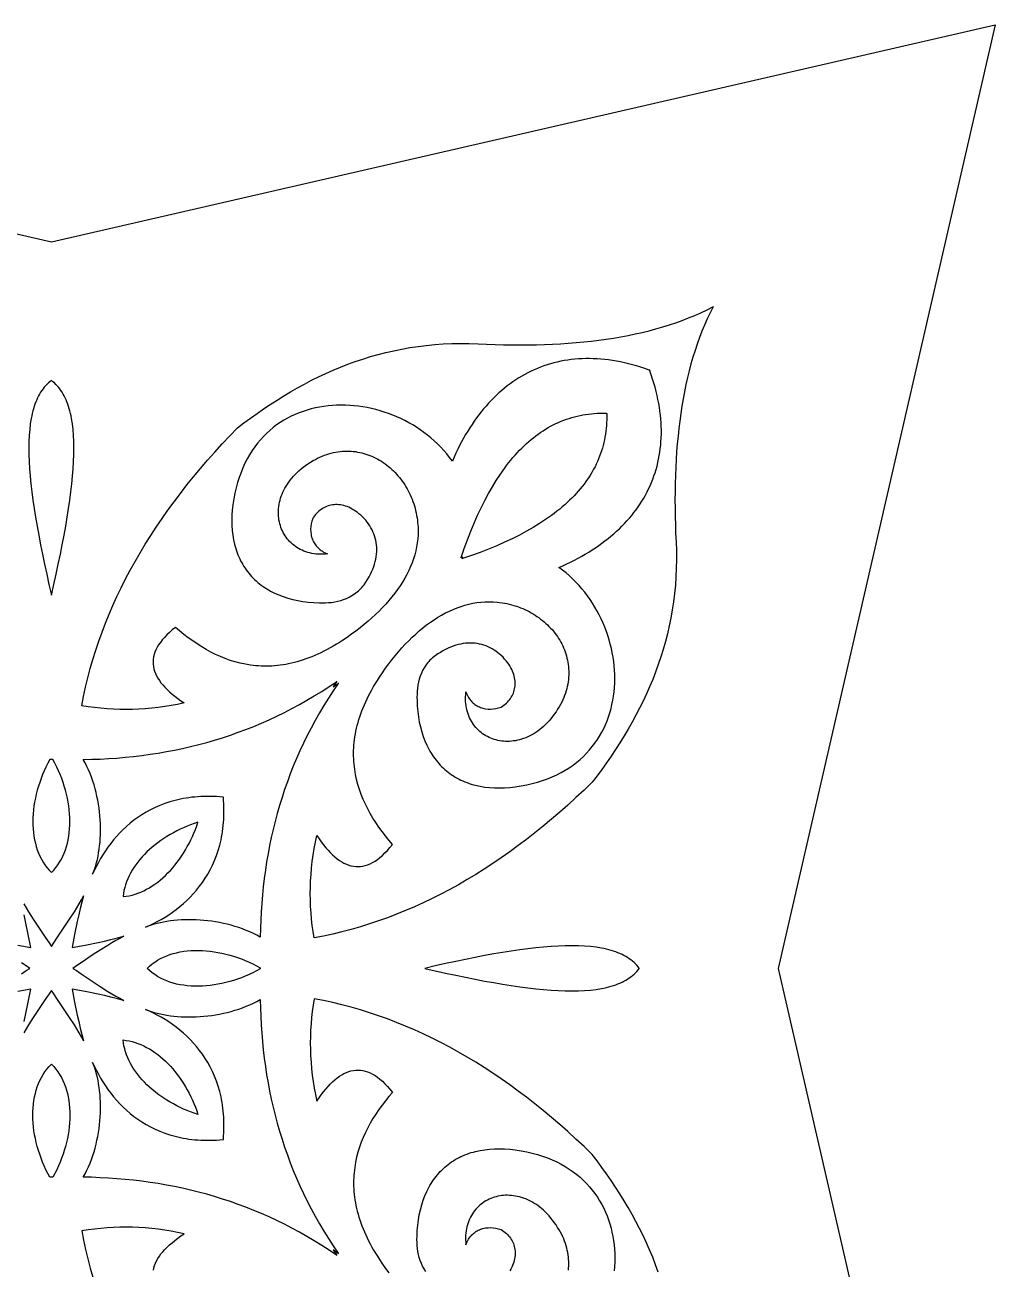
# Model space of a CAD drawing. Extents: x -159 to 159, y -159 to 159.
# Drawn here: x -4.5 to 159.1, y -50.7 to 159.1 of the extents above; entities that cross this region are included whole.
import ezdxf

# ---------------------------------------------------------------- set-up
doc = ezdxf.new("R2010")
doc.units = 0
doc.layers.add('LAYER_1', color=18, linetype='CONTINUOUS')

msp = doc.modelspace()

# ---------------------------------------------------------------- linework, layer by layer
at = {"layer": 'LAYER_1'}
for points in [[(159.1, -159.1), (0, -122.5), (-159.1, -159.1), (-122.5, 0), (-159.1, 159.1), (0, 122.5), (159.1, 159.1), (122.5, 0)], [(111.6, 111.6), (111.63, 111.61), (111.54, 111.53), (111.04, 110.53), (110.56, 109.51), (110.11, 108.48), (109.68, 107.43), (109.27, 106.36), (108.88, 105.28), (108.51, 104.18), (108.16, 103.06), (107.83, 101.92), (107.53, 100.77), (107.24, 99.61), (106.98, 98.43), (106.73, 97.23), (106.5, 96.02), (106.29, 94.79), (106.1, 93.55), (105.93, 92.29), (105.77, 91.03), (105.64, 89.74), (105.52, 88.45), (105.41, 87.14), (105.33, 85.81), (105.26, 84.48), (105.2, 83.13), (105.16, 81.77), (105.14, 80.4), (105.13, 79.02), (105.14, 77.62), (105.16, 76.21), (105.19, 74.8), (105.24, 73.37), (105.31, 71.93), (105.36, 70.43), (105.38, 68.95), (105.35, 67.49), (105.29, 66.05), (105.19, 64.62), (105.06, 63.21), (104.88, 61.82), (104.68, 60.45), (104.44, 59.08), (104.16, 57.74), (103.86, 56.41), (103.52, 55.09), (103.15, 53.79), (102.75, 52.51), (102.32, 51.23), (101.86, 49.97), (101.37, 48.73), (100.86, 47.49), (100.32, 46.27), (99.75, 45.06), (99.16, 43.86), (98.54, 42.68), (97.9, 41.5), (97.23, 40.34), (96.54, 39.19), (95.84, 38.04), (95.11, 36.91), (94.36, 35.78), (93.59, 34.67), (92.8, 33.56), (91.99, 32.46), (91.17, 31.37), (89.81, 30.06), (88.44, 28.79), (87.07, 27.54), (85.69, 26.32), (84.3, 25.13), (82.91, 23.97), (81.51, 22.85), (80.1, 21.75), (78.69, 20.69), (77.27, 19.65), (75.84, 18.65), (74.41, 17.68), (72.97, 16.74), (71.53, 15.83), (70.07, 14.96), (68.61, 14.11), (67.15, 13.3), (65.67, 12.52), (64.19, 11.78), (62.7, 11.06), (61.21, 10.38), (59.71, 9.74), (58.2, 9.12), (56.68, 8.54), (55.16, 8), (53.63, 7.48), (52.09, 7.01), (50.54, 6.56), (48.99, 6.15), (47.43, 5.78), (45.86, 5.43), (44.28, 5.13), (44.12, 6.19), (43.98, 7.25), (43.86, 8.31), (43.77, 9.38), (43.7, 10.45), (43.66, 11.52), (43.65, 12.6), (43.66, 13.67), (43.7, 14.75), (43.77, 15.84), (43.86, 16.92), (43.98, 18.01), (44.13, 19.1), (44.31, 20.19), (44.52, 21.28), (44.76, 22.38), (45.13, 21.83), (45.51, 21.31), (45.88, 20.81), (46.26, 20.35), (46.64, 19.91), (47.02, 19.51), (47.4, 19.13), (47.79, 18.79), (48.17, 18.48), (48.56, 18.2), (48.95, 17.95), (49.33, 17.73), (49.73, 17.55), (50.12, 17.4), (50.51, 17.29), (50.91, 17.21), (51.31, 17.16), (51.71, 17.15), (52.11, 17.17), (52.51, 17.23), (52.92, 17.33), (53.32, 17.46), (53.73, 17.63), (54.14, 17.84), (54.56, 18.08), (54.97, 18.37), (55.39, 18.69), (55.81, 19.05), (56.23, 19.46), (56.65, 19.9), (57.08, 20.38), (57.5, 20.91), (56.9, 21.62), (56.31, 22.34), (55.75, 23.07), (55.21, 23.82), (54.7, 24.57), (54.21, 25.34), (53.76, 26.11), (53.33, 26.9), (52.93, 27.69), (52.57, 28.5), (52.24, 29.32), (51.94, 30.15), (51.68, 30.99), (51.46, 31.84), (51.28, 32.7), (51.13, 33.57), (51.08, 34.01), (51.03, 34.46), (51, 34.9), (50.97, 35.35), (50.96, 35.8), (50.95, 36.26), (50.96, 36.72), (50.98, 37.18), (51.01, 37.64), (51.06, 38.11), (51.11, 38.58), (51.18, 39.05), (51.26, 39.52), (51.35, 40), (51.46, 40.48), (51.57, 40.96), (51.7, 41.45), (51.85, 41.94), (52, 42.43), (52.17, 42.92), (52.36, 43.42), (52.55, 43.92), (52.76, 44.43), (52.99, 44.93), (53.23, 45.44), (53.48, 45.96), (53.75, 46.47), (54.03, 46.99), (54.33, 47.51), (54.64, 48.04), (54.96, 48.56), (55.31, 49.09), (55.82, 49.86), (56.34, 50.6), (56.87, 51.33), (57.41, 52.03), (57.96, 52.72), (58.52, 53.38), (59.08, 54.03), (59.66, 54.65), (60.24, 55.25), (60.83, 55.83), (61.43, 56.38), (62.03, 56.91), (62.64, 57.42), (63.26, 57.9), (63.89, 58.36), (64.52, 58.79), (65.15, 59.2), (65.79, 59.58), (66.44, 59.93), (67.09, 60.25), (67.74, 60.54), (68.4, 60.81), (69.06, 61.04), (69.73, 61.25), (70.4, 61.43), (71.07, 61.57), (71.75, 61.68), (72.42, 61.76), (73.1, 61.81), (73.79, 61.83), (74.47, 61.81), (75.15, 61.75), (75.57, 61.71), (75.98, 61.65), (76.39, 61.58), (76.79, 61.5), (77.19, 61.41), (77.58, 61.31), (77.97, 61.2), (78.36, 61.08), (78.74, 60.95), (79.11, 60.81), (79.47, 60.66), (79.84, 60.5), (80.19, 60.33), (80.54, 60.15), (80.88, 59.97), (81.21, 59.77), (81.54, 59.57), (81.86, 59.36), (82.18, 59.14), (82.48, 58.91), (82.78, 58.68), (83.07, 58.43), (83.35, 58.18), (83.63, 57.93), (83.89, 57.66), (84.15, 57.39), (84.4, 57.12), (84.63, 56.84), (84.86, 56.55), (85.08, 56.25), (85.3, 55.95), (85.5, 55.65), (85.69, 55.34), (85.87, 55.02), (86.04, 54.7), (86.2, 54.37), (86.35, 54.04), (86.48, 53.71), (86.61, 53.37), (86.73, 53.03), (86.83, 52.68), (86.92, 52.33), (87, 51.98), (87.07, 51.62), (87.13, 51.26), (87.17, 50.9), (87.2, 50.54), (87.22, 50.17), (87.23, 49.8), (87.22, 49.43), (87.2, 49.06), (87.17, 48.68), (87.12, 48.3), (87.05, 47.93), (86.98, 47.55), (86.89, 47.17), (86.78, 46.79), (86.66, 46.41), (86.53, 46.03), (86.38, 45.65), (86.21, 45.26), (86.03, 44.88), (85.83, 44.5), (85.62, 44.12), (85.35, 43.68), (85.08, 43.26), (84.79, 42.85), (84.5, 42.46), (84.21, 42.1), (83.9, 41.75), (83.6, 41.41), (83.28, 41.1), (82.96, 40.8), (82.64, 40.52), (82.32, 40.26), (81.99, 40.01), (81.66, 39.79), (81.32, 39.57), (80.98, 39.38), (80.64, 39.2), (80.3, 39.04), (79.96, 38.89), (79.62, 38.76), (79.27, 38.65), (78.93, 38.55), (78.59, 38.46), (78.25, 38.39), (77.91, 38.34), (77.57, 38.3), (77.23, 38.28), (76.9, 38.27), (76.57, 38.27), (76.24, 38.29), (75.92, 38.33), (75.59, 38.37), (75.28, 38.44), (74.97, 38.51), (74.66, 38.6), (74.36, 38.7), (74.07, 38.81), (73.78, 38.94), (73.5, 39.08), (73.23, 39.23), (72.96, 39.4), (72.7, 39.57), (72.45, 39.76), (72.21, 39.96), (71.98, 40.17), (71.76, 40.4), (71.54, 40.63), (71.34, 40.88), (71.15, 41.14), (70.97, 41.41), (70.8, 41.68), (70.65, 41.97), (70.5, 42.27), (70.37, 42.58), (70.25, 42.9), (70.15, 43.23), (70.06, 43.57), (69.98, 43.92), (69.92, 44.28), (69.87, 44.65), (69.84, 45.02), (69.83, 45.41), (69.83, 45.8), (69.85, 46.2), (69.88, 46.61), (69.98, 46.37), (70.09, 46.13), (70.2, 45.91), (70.33, 45.69), (70.46, 45.49), (70.6, 45.3), (70.75, 45.12), (70.9, 44.95), (71.06, 44.8), (71.23, 44.65), (71.4, 44.52), (71.58, 44.39), (71.76, 44.28), (71.95, 44.17), (72.15, 44.08), (72.35, 44), (72.55, 43.93), (72.75, 43.87), (72.96, 43.82), (73.18, 43.78), (73.61, 43.73), (74.05, 43.72), (74.5, 43.74), (74.95, 43.81), (75.4, 43.92), (75.85, 44.06), (76.08, 44.21), (76.3, 44.37), (76.51, 44.54), (76.71, 44.72), (76.9, 44.9), (77.08, 45.1), (77.24, 45.3), (77.4, 45.51), (77.54, 45.72), (77.66, 45.94), (77.78, 46.17), (77.88, 46.4), (77.97, 46.64), (78.04, 46.89), (78.1, 47.14), (78.15, 47.39), (78.18, 47.65), (78.2, 47.92), (78.2, 48.18), (78.18, 48.45), (78.15, 48.73), (78.1, 49), (78.04, 49.28), (77.96, 49.56), (77.86, 49.85), (77.74, 50.13), (77.61, 50.41), (77.46, 50.7), (77.29, 50.99), (77.1, 51.27), (76.9, 51.56), (76.67, 51.85), (76.41, 52.15), (76.14, 52.45), (75.85, 52.73), (75.56, 52.99), (75.26, 53.23), (74.95, 53.47), (74.63, 53.68), (74.31, 53.88), (73.97, 54.06), (73.63, 54.22), (73.28, 54.37), (72.92, 54.49), (72.55, 54.6), (72.18, 54.69), (71.8, 54.76), (71.42, 54.81), (71.03, 54.84), (70.63, 54.86), (70.23, 54.85), (69.83, 54.82), (69.42, 54.76), (69.01, 54.69), (68.59, 54.6), (68.17, 54.48), (67.74, 54.34), (67.31, 54.18), (66.88, 53.99), (66.45, 53.78), (66.01, 53.55), (65.58, 53.29), (65.14, 53.01), (64.7, 52.71), (64.46, 52.53), (64.24, 52.34), (64.03, 52.15), (63.83, 51.96), (63.64, 51.76), (63.47, 51.55), (63.14, 51.12), (62.85, 50.68), (62.59, 50.22), (62.37, 49.75), (62.18, 49.26), (62.03, 48.77), (61.9, 48.27), (61.8, 47.76), (61.72, 47.25), (61.67, 46.73), (61.64, 46.22), (61.63, 45.7), (61.64, 45.19), (61.68, 44.23), (61.76, 43.31), (61.88, 42.41), (62.03, 41.54), (62.21, 40.7), (62.43, 39.89), (62.68, 39.11), (62.96, 38.36), (63.28, 37.64), (63.45, 37.29), (63.63, 36.95), (63.81, 36.62), (64.01, 36.3), (64.21, 35.98), (64.42, 35.68), (64.63, 35.38), (64.85, 35.09), (65.08, 34.81), (65.32, 34.53), (65.57, 34.27), (65.82, 34.01), (66.08, 33.76), (66.35, 33.52), (66.62, 33.29), (66.9, 33.07), (67.19, 32.85), (67.48, 32.65), (67.78, 32.45), (68.09, 32.26), (68.4, 32.08), (68.72, 31.91), (69.05, 31.75), (69.38, 31.6), (69.72, 31.45), (70.07, 31.32), (70.42, 31.19), (70.78, 31.08), (71.14, 30.97), (71.51, 30.87), (72.27, 30.71), (73.05, 30.58), (73.85, 30.48), (74.68, 30.43), (75.53, 30.42), (76.39, 30.44), (77.28, 30.5), (78.19, 30.61), (79.18, 30.76), (80.13, 30.94), (81.05, 31.15), (81.94, 31.4), (82.8, 31.67), (83.62, 31.97), (84.42, 32.29), (85.19, 32.64), (85.92, 33.02), (86.62, 33.42), (87.3, 33.84), (87.94, 34.29), (88.56, 34.76), (89.14, 35.24), (89.69, 35.75), (90.22, 36.28), (90.72, 36.83), (91.19, 37.39), (91.63, 37.97), (92.04, 38.57), (92.42, 39.18), (92.78, 39.8), (93.11, 40.44), (93.41, 41.09), (93.68, 41.75), (93.93, 42.43), (94.15, 43.11), (94.35, 43.8), (94.51, 44.5), (94.66, 45.21), (94.77, 45.92), (94.86, 46.64), (94.93, 47.37), (94.97, 48.09), (94.98, 48.83), (94.97, 49.56), (94.94, 50.29), (94.88, 51.03), (94.8, 51.76), (94.69, 52.5), (94.56, 53.23), (94.41, 53.96), (94.23, 54.69), (94.03, 55.41), (93.81, 56.12), (93.57, 56.83), (93.3, 57.54), (93.01, 58.23), (92.7, 58.92), (92.36, 59.59), (92.01, 60.26), (91.63, 60.92), (91.24, 61.56), (90.82, 62.19), (90.38, 62.81), (89.92, 63.41), (89.44, 63.99), (88.95, 64.56), (88.43, 65.12), (87.89, 65.65), (87.33, 66.17), (86.76, 66.67), (86.16, 67.14), (85.55, 67.6), (86.22, 67.89), (86.88, 68.2), (87.53, 68.51), (88.17, 68.83), (88.79, 69.16), (89.4, 69.49), (90, 69.84), (90.59, 70.19), (91.16, 70.55), (91.73, 70.92), (92.27, 71.29), (92.81, 71.68), (93.33, 72.07), (93.84, 72.47), (94.34, 72.87), (94.82, 73.29), (95.29, 73.71), (95.75, 74.13), (96.19, 74.57), (96.62, 75.01), (97.04, 75.46), (97.44, 75.92), (97.83, 76.38), (98.2, 76.85), (98.57, 77.33), (98.91, 77.81), (99.24, 78.31), (99.56, 78.8), (99.87, 79.31), (100.16, 79.82), (100.43, 80.34), (100.69, 80.86), (100.94, 81.39), (101.17, 81.93), (101.39, 82.48), (101.59, 83.03), (101.78, 83.58), (101.95, 84.15), (102.11, 84.71), (102.25, 85.29), (102.37, 85.87), (102.49, 86.46), (102.58, 87.05), (102.66, 87.65), (102.73, 88.25), (102.77, 88.86), (102.81, 89.48), (102.83, 90.1), (102.83, 90.73), (102.81, 91.36), (102.78, 92), (102.74, 92.64), (102.67, 93.29), (102.59, 93.95), (102.5, 94.61), (102.39, 95.27), (102.26, 95.94), (102.11, 96.62), (101.95, 97.3), (101.77, 97.98), (101.58, 98.67), (101.36, 99.37), (101.13, 100.07), (100.89, 100.77), (100.95, 100.84), (100.95, 100.84), (100.95, 100.84), (100.92, 100.84), (100.9, 100.84), (100.89, 100.83), (100.88, 100.84), (100.86, 100.85), (100.87, 100.87), (100.87, 100.87), (100.87, 100.87), (100.85, 100.86), (100.84, 100.88), (100.83, 100.89), (100.84, 100.9), (100.84, 100.92), (100.84, 100.95), (100.84, 100.95), (100.84, 100.95), (100.77, 100.89), (100.07, 101.13), (99.37, 101.36), (98.67, 101.58), (97.98, 101.77), (97.3, 101.95), (96.62, 102.11), (95.94, 102.26), (95.27, 102.39), (94.61, 102.5), (93.95, 102.59), (93.29, 102.67), (92.64, 102.74), (92, 102.78), (91.36, 102.81), (90.73, 102.83), (90.1, 102.83), (89.48, 102.81), (88.86, 102.78), (88.25, 102.73), (87.65, 102.66), (87.05, 102.58), (86.46, 102.49), (85.87, 102.37), (85.29, 102.25), (84.71, 102.11), (84.15, 101.95), (83.58, 101.78), (83.03, 101.59), (82.48, 101.39), (81.93, 101.17), (81.39, 100.94), (80.86, 100.69), (80.34, 100.43), (79.82, 100.16), (79.31, 99.87), (78.8, 99.56), (78.31, 99.25), (77.81, 98.91), (77.33, 98.57), (76.85, 98.21), (76.38, 97.83), (75.92, 97.44), (75.46, 97.04), (75.01, 96.62), (74.57, 96.19), (74.13, 95.75), (73.71, 95.29), (73.29, 94.82), (72.87, 94.34), (72.47, 93.84), (72.07, 93.33), (71.68, 92.81), (71.29, 92.28), (70.92, 91.73), (70.55, 91.17), (70.19, 90.59), (69.84, 90), (69.49, 89.41), (69.16, 88.79), (68.83, 88.17), (68.51, 87.53), (68.2, 86.88), (67.89, 86.22), (67.6, 85.55), (67.14, 86.16), (66.67, 86.76), (66.17, 87.33), (65.65, 87.89), (65.12, 88.43), (64.56, 88.95), (63.99, 89.45), (63.41, 89.93), (62.81, 90.38), (62.19, 90.82), (61.56, 91.24), (60.92, 91.64), (60.26, 92.01), (59.59, 92.37), (58.92, 92.7), (58.23, 93.01), (57.54, 93.3), (56.83, 93.57), (56.12, 93.81), (55.41, 94.03), (54.69, 94.23), (53.96, 94.41), (53.23, 94.56), (52.5, 94.69), (51.76, 94.8), (51.03, 94.88), (50.29, 94.94), (49.56, 94.98), (48.82, 94.98), (48.09, 94.97), (47.37, 94.93), (46.64, 94.86), (45.92, 94.77), (45.21, 94.66), (44.5, 94.52), (43.8, 94.35), (43.11, 94.15), (42.43, 93.93), (41.75, 93.69), (41.09, 93.41), (40.44, 93.11), (39.8, 92.78), (39.18, 92.42), (38.57, 92.04), (37.97, 91.63), (37.39, 91.19), (36.83, 90.72), (36.28, 90.22), (35.75, 89.7), (35.24, 89.14), (34.76, 88.56), (34.29, 87.94), (33.84, 87.3), (33.42, 86.62), (33.02, 85.92), (32.64, 85.19), (32.29, 84.42), (31.97, 83.63), (31.67, 82.8), (31.4, 81.94), (31.15, 81.05), (30.94, 80.13), (30.76, 79.18), (30.61, 78.19), (30.5, 77.28), (30.44, 76.4), (30.41, 75.53), (30.43, 74.68), (30.48, 73.85), (30.58, 73.05), (30.71, 72.27), (30.87, 71.51), (30.97, 71.14), (31.08, 70.78), (31.19, 70.42), (31.32, 70.07), (31.45, 69.72), (31.6, 69.38), (31.75, 69.05), (31.91, 68.72), (32.08, 68.4), (32.26, 68.09), (32.45, 67.78), (32.65, 67.48), (32.85, 67.19), (33.07, 66.9), (33.29, 66.62), (33.52, 66.35), (33.76, 66.08), (34.01, 65.82), (34.27, 65.57), (34.53, 65.32), (34.8, 65.09), (35.09, 64.85), (35.38, 64.63), (35.68, 64.42), (35.98, 64.21), (36.3, 64.01), (36.62, 63.81), (36.95, 63.63), (37.29, 63.45), (37.64, 63.28), (38.36, 62.97), (39.1, 62.68), (39.88, 62.43), (40.69, 62.21), (41.54, 62.03), (42.41, 61.88), (43.3, 61.76), (44.23, 61.68), (45.19, 61.64), (45.7, 61.63), (46.22, 61.64), (46.73, 61.67), (47.25, 61.72), (47.76, 61.8), (48.27, 61.9), (48.77, 62.03), (49.26, 62.18), (49.75, 62.37), (50.22, 62.59), (50.68, 62.85), (51.12, 63.14), (51.55, 63.47), (51.76, 63.65), (51.96, 63.83), (52.15, 64.03), (52.34, 64.24), (52.53, 64.47), (52.71, 64.7), (53.01, 65.14), (53.29, 65.58), (53.55, 66.01), (53.78, 66.45), (53.99, 66.88), (54.18, 67.31), (54.34, 67.74), (54.48, 68.17), (54.6, 68.59), (54.69, 69.01), (54.76, 69.42), (54.82, 69.83), (54.85, 70.24), (54.86, 70.64), (54.84, 71.03), (54.81, 71.42), (54.76, 71.8), (54.69, 72.18), (54.6, 72.55), (54.49, 72.92), (54.37, 73.28), (54.22, 73.63), (54.06, 73.97), (53.88, 74.31), (53.68, 74.63), (53.47, 74.95), (53.23, 75.26), (52.99, 75.56), (52.73, 75.86), (52.45, 76.14), (52.15, 76.41), (51.85, 76.67), (51.56, 76.9), (51.27, 77.1), (50.99, 77.29), (50.7, 77.46), (50.41, 77.61), (50.13, 77.75), (49.85, 77.86), (49.56, 77.96), (49.28, 78.04), (49, 78.1), (48.73, 78.15), (48.45, 78.18), (48.18, 78.2), (47.92, 78.2), (47.65, 78.18), (47.39, 78.15), (47.14, 78.1), (46.89, 78.04), (46.64, 77.97), (46.4, 77.88), (46.17, 77.78), (45.94, 77.66), (45.72, 77.54), (45.5, 77.4), (45.3, 77.24), (45.1, 77.08), (44.9, 76.9), (44.72, 76.71), (44.54, 76.51), (44.37, 76.3), (44.21, 76.08), (44.06, 75.85), (43.92, 75.4), (43.81, 74.95), (43.74, 74.5), (43.71, 74.05), (43.72, 73.61), (43.78, 73.18), (43.82, 72.96), (43.87, 72.75), (43.93, 72.55), (44, 72.35), (44.08, 72.15), (44.17, 71.95), (44.28, 71.76), (44.39, 71.58), (44.51, 71.4), (44.65, 71.23), (44.8, 71.06), (44.95, 70.9), (45.12, 70.75), (45.3, 70.6), (45.49, 70.46), (45.69, 70.33), (45.9, 70.2), (46.13, 70.09), (46.36, 69.98), (46.61, 69.88), (46.2, 69.85), (45.8, 69.83), (45.41, 69.83), (45.02, 69.84), (44.64, 69.87), (44.28, 69.92), (43.92, 69.98), (43.57, 70.06), (43.23, 70.15), (42.9, 70.25), (42.58, 70.37), (42.27, 70.5), (41.97, 70.65), (41.68, 70.8), (41.4, 70.97), (41.14, 71.15), (40.88, 71.34), (40.63, 71.55), (40.4, 71.76), (40.17, 71.98), (39.96, 72.21), (39.76, 72.45), (39.57, 72.7), (39.4, 72.96), (39.23, 73.23), (39.08, 73.5), (38.94, 73.78), (38.81, 74.07), (38.7, 74.36), (38.6, 74.66), (38.51, 74.97), (38.43, 75.28), (38.37, 75.6), (38.33, 75.92), (38.29, 76.24), (38.27, 76.57), (38.27, 76.9), (38.28, 77.23), (38.3, 77.57), (38.34, 77.91), (38.39, 78.25), (38.46, 78.59), (38.55, 78.93), (38.64, 79.28), (38.76, 79.62), (38.89, 79.96), (39.04, 80.3), (39.2, 80.64), (39.38, 80.98), (39.57, 81.32), (39.78, 81.66), (40.01, 81.99), (40.26, 82.32), (40.52, 82.64), (40.8, 82.97), (41.1, 83.28), (41.41, 83.6), (41.74, 83.9), (42.09, 84.21), (42.46, 84.5), (42.85, 84.79), (43.26, 85.08), (43.68, 85.35), (44.12, 85.62), (44.5, 85.83), (44.88, 86.03), (45.26, 86.21), (45.64, 86.38), (46.03, 86.53), (46.41, 86.66), (46.79, 86.78), (47.17, 86.89), (47.55, 86.98), (47.93, 87.06), (48.3, 87.12), (48.68, 87.17), (49.06, 87.2), (49.43, 87.22), (49.8, 87.23), (50.17, 87.22), (50.54, 87.21), (50.9, 87.17), (51.26, 87.13), (51.62, 87.07), (51.98, 87.01), (52.33, 86.92), (52.68, 86.83), (53.03, 86.73), (53.37, 86.61), (53.71, 86.49), (54.04, 86.35), (54.37, 86.2), (54.7, 86.04), (55.02, 85.87), (55.34, 85.69), (55.65, 85.5), (55.95, 85.3), (56.25, 85.09), (56.55, 84.86), (56.84, 84.64), (57.12, 84.4), (57.39, 84.15), (57.66, 83.89), (57.93, 83.63), (58.18, 83.35), (58.43, 83.07), (58.67, 82.78), (58.91, 82.48), (59.14, 82.18), (59.36, 81.86), (59.57, 81.54), (59.77, 81.21), (59.97, 80.88), (60.15, 80.54), (60.33, 80.19), (60.5, 79.84), (60.66, 79.48), (60.81, 79.11), (60.95, 78.74), (61.08, 78.36), (61.2, 77.97), (61.31, 77.59), (61.41, 77.19), (61.5, 76.79), (61.58, 76.39), (61.65, 75.98), (61.71, 75.57), (61.75, 75.15), (61.81, 74.47), (61.83, 73.79), (61.81, 73.1), (61.76, 72.42), (61.68, 71.75), (61.57, 71.07), (61.43, 70.4), (61.25, 69.73), (61.04, 69.06), (60.81, 68.4), (60.54, 67.74), (60.25, 67.09), (59.93, 66.44), (59.57, 65.79), (59.2, 65.15), (58.79, 64.52), (58.36, 63.89), (57.9, 63.26), (57.42, 62.65), (56.91, 62.03), (56.38, 61.43), (55.83, 60.83), (55.25, 60.24), (54.65, 59.66), (54.03, 59.09), (53.38, 58.52), (52.72, 57.96), (52.03, 57.41), (51.33, 56.87), (50.6, 56.34), (49.86, 55.82), (49.09, 55.31), (48.56, 54.97), (48.04, 54.64), (47.51, 54.33), (46.99, 54.03), (46.47, 53.75), (45.96, 53.48), (45.44, 53.23), (44.93, 52.99), (44.43, 52.76), (43.92, 52.55), (43.42, 52.36), (42.92, 52.17), (42.43, 52), (41.94, 51.85), (41.45, 51.7), (40.96, 51.57), (40.48, 51.46), (40, 51.35), (39.52, 51.26), (39.05, 51.18), (38.57, 51.11), (38.11, 51.06), (37.64, 51.01), (37.18, 50.98), (36.72, 50.96), (36.26, 50.95), (35.8, 50.96), (35.35, 50.97), (34.9, 51), (34.46, 51.03), (34.01, 51.08), (33.57, 51.13), (32.7, 51.28), (31.84, 51.46), (30.99, 51.68), (30.15, 51.94), (29.32, 52.24), (28.5, 52.57), (27.69, 52.93), (26.9, 53.33), (26.11, 53.76), (25.34, 54.21), (24.57, 54.7), (23.82, 55.21), (23.07, 55.75), (22.34, 56.31), (21.62, 56.9), (20.91, 57.5), (20.38, 57.08), (19.9, 56.65), (19.46, 56.23), (19.05, 55.81), (18.69, 55.39), (18.37, 54.97), (18.08, 54.56), (17.84, 54.14), (17.63, 53.73), (17.46, 53.32), (17.33, 52.92), (17.23, 52.51), (17.17, 52.11), (17.15, 51.71), (17.16, 51.31), (17.2, 50.91), (17.29, 50.51), (17.4, 50.12), (17.55, 49.73), (17.73, 49.34), (17.95, 48.95), (18.2, 48.56), (18.48, 48.17), (18.79, 47.79), (19.13, 47.4), (19.51, 47.02), (19.91, 46.64), (20.35, 46.26), (20.81, 45.89), (21.31, 45.51), (21.83, 45.13), (22.38, 44.76), (21.28, 44.52), (20.19, 44.31), (19.1, 44.13), (18.01, 43.98), (16.92, 43.86), (15.83, 43.77), (14.75, 43.7), (13.67, 43.66), (12.6, 43.65), (11.52, 43.66), (10.45, 43.7), (9.38, 43.77), (8.31, 43.86), (7.25, 43.98), (6.19, 44.12), (5.13, 44.29), (5.43, 45.86), (5.78, 47.43), (6.15, 48.99), (6.56, 50.54), (7.01, 52.09), (7.48, 53.63), (8, 55.16), (8.54, 56.68), (9.12, 58.2), (9.74, 59.71), (10.38, 61.21), (11.06, 62.71), (11.78, 64.19), (12.52, 65.67), (13.3, 67.15), (14.11, 68.61), (14.96, 70.07), (15.83, 71.53), (16.74, 72.97), (17.68, 74.41), (18.65, 75.85), (19.65, 77.27), (20.68, 78.69), (21.75, 80.1), (22.85, 81.51), (23.97, 82.91), (25.13, 84.3), (26.32, 85.69), (27.54, 87.07), (28.79, 88.44), (30.06, 89.81), (31.37, 91.17), (32.46, 91.99), (33.56, 92.8), (34.67, 93.59), (35.78, 94.36), (36.91, 95.11), (38.04, 95.84), (39.19, 96.54), (40.34, 97.23), (41.5, 97.9), (42.68, 98.54), (43.86, 99.16), (45.06, 99.75), (46.27, 100.32), (47.49, 100.86), (48.73, 101.37), (49.97, 101.86), (51.23, 102.32), (52.51, 102.75), (53.79, 103.15), (55.09, 103.52), (56.41, 103.86), (57.74, 104.16), (59.08, 104.44), (60.44, 104.68), (61.82, 104.89), (63.21, 105.06), (64.62, 105.19), (66.05, 105.29), (67.49, 105.35), (68.95, 105.38), (70.43, 105.36), (71.93, 105.31), (73.37, 105.24), (74.8, 105.19), (76.21, 105.16), (77.62, 105.14), (79.02, 105.13), (80.4, 105.14), (81.77, 105.16), (83.13, 105.2), (84.48, 105.26), (85.81, 105.33), (87.14, 105.41), (88.45, 105.52), (89.74, 105.64), (91.03, 105.77), (92.29, 105.93), (93.55, 106.1), (94.79, 106.29), (96.02, 106.5), (97.23, 106.73), (98.43, 106.98), (99.61, 107.24), (100.77, 107.53), (101.92, 107.84), (103.06, 108.16), (104.18, 108.51), (105.28, 108.88), (106.36, 109.27), (107.43, 109.68), (108.48, 110.11), (109.51, 110.56), (110.53, 111.04), (111.53, 111.54), (111.61, 111.63)], [(0, 62.94), (0.41, 64.72), (0.79, 66.46), (1.16, 68.16), (1.51, 69.82), (1.83, 71.44), (2.13, 73.03), (2.41, 74.57), (2.67, 76.08), (2.9, 77.54), (3.11, 78.97), (3.29, 80.35), (3.44, 81.69), (3.57, 82.99), (3.67, 84.25), (3.75, 85.46), (3.79, 86.63), (3.8, 87.76), (3.79, 88.84), (3.74, 89.88), (3.66, 90.87), (3.55, 91.82), (3.4, 92.72), (3.32, 93.15), (3.23, 93.58), (3.12, 93.99), (3.01, 94.38), (2.89, 94.77), (2.77, 95.15), (2.63, 95.51), (2.48, 95.86), (2.33, 96.2), (2.16, 96.53), (1.99, 96.84), (1.81, 97.15), (1.62, 97.44), (1.41, 97.71), (1.2, 97.98), (0.98, 98.24), (0.75, 98.48), (0.51, 98.71), (0.26, 98.92), (0, 99.13), (-0.26, 98.92), (-0.51, 98.71), (-0.75, 98.48), (-0.98, 98.24), (-1.2, 97.98), (-1.41, 97.71), (-1.62, 97.44), (-1.81, 97.15), (-1.99, 96.84), (-2.16, 96.53), (-2.33, 96.2), (-2.48, 95.86), (-2.63, 95.51), (-2.77, 95.15), (-2.89, 94.77), (-3.01, 94.38), (-3.12, 93.99), (-3.23, 93.58), (-3.32, 93.15), (-3.4, 92.72), (-3.55, 91.82), (-3.66, 90.87), (-3.74, 89.88), (-3.79, 88.84), (-3.8, 87.76), (-3.79, 86.63), (-3.75, 85.46), (-3.67, 84.25), (-3.57, 82.99), (-3.44, 81.69), (-3.29, 80.35), (-3.11, 78.97), (-2.9, 77.54), (-2.67, 76.08), (-2.41, 74.57), (-2.13, 73.03), (-1.83, 71.44), (-1.51, 69.82), (-1.16, 68.16), (-0.79, 66.46), (-0.41, 64.72)], [(93.54, 93.55), (93.59, 93.55), (93.61, 93.57), (93.61, 93.55), (93.64, 93.54), (93.62, 93.52), (93.62, 93.02), (93.62, 92.52), (93.6, 92.02), (93.57, 91.53), (93.53, 91.04), (93.48, 90.56), (93.41, 90.07), (93.33, 89.6), (93.24, 89.12), (93.14, 88.65), (93.02, 88.19), (92.89, 87.73), (92.75, 87.27), (92.6, 86.82), (92.43, 86.37), (92.26, 85.92), (92.07, 85.48), (91.86, 85.04), (91.65, 84.6), (91.42, 84.17), (91.18, 83.75), (90.93, 83.33), (90.67, 82.91), (90.39, 82.49), (90.1, 82.08), (89.8, 81.67), (89.49, 81.27), (89.17, 80.87), (88.83, 80.47), (88.48, 80.08), (88.12, 79.7), (87.74, 79.31), (87.36, 78.93), (86.96, 78.56), (86.55, 78.18), (86.12, 77.82), (85.69, 77.45), (85.24, 77.09), (84.78, 76.73), (84.31, 76.38), (83.32, 75.69), (82.29, 75.01), (81.21, 74.35), (80.08, 73.7), (78.91, 73.07), (77.68, 72.45), (76.4, 71.85), (75.08, 71.27), (73.7, 70.7), (72.28, 70.15), (70.81, 69.61), (69.29, 69.09), (69.26, 69.06), (69.25, 69.06), (69.26, 69.08), (69.24, 69.07), (69.24, 69.08), (69.27, 69.11), (69.35, 69.35), (69.1, 69.27), (69.08, 69.24), (69.07, 69.24), (69.08, 69.26), (69.06, 69.25), (69.06, 69.26), (69.09, 69.29), (69.61, 70.81), (70.15, 72.28), (70.7, 73.7), (71.27, 75.08), (71.85, 76.4), (72.45, 77.68), (73.07, 78.91), (73.7, 80.08), (74.35, 81.21), (75.01, 82.29), (75.69, 83.32), (76.38, 84.31), (76.73, 84.78), (77.09, 85.24), (77.45, 85.69), (77.81, 86.12), (78.18, 86.55), (78.55, 86.96), (78.93, 87.36), (79.31, 87.74), (79.69, 88.12), (80.08, 88.48), (80.47, 88.83), (80.87, 89.17), (81.27, 89.49), (81.67, 89.8), (82.08, 90.1), (82.49, 90.39), (82.91, 90.67), (83.32, 90.93), (83.75, 91.18), (84.17, 91.42), (84.6, 91.65), (85.04, 91.86), (85.48, 92.07), (85.92, 92.26), (86.37, 92.43), (86.82, 92.6), (87.27, 92.75), (87.73, 92.89), (88.19, 93.02), (88.65, 93.14), (89.12, 93.24), (89.6, 93.33), (90.07, 93.41), (90.56, 93.48), (91.04, 93.53), (91.53, 93.57), (92.02, 93.6), (92.52, 93.62), (93.02, 93.62), (93.52, 93.62), (93.54, 93.64), (93.54, 93.62), (93.57, 93.62), (93.54, 93.59)], [(35.21, 5.26), (34.64, 5.58), (34.05, 5.88), (33.45, 6.16), (32.84, 6.41), (32.22, 6.66), (31.59, 6.88), (30.95, 7.08), (30.31, 7.27), (29.66, 7.44), (29.01, 7.59), (28.35, 7.72), (27.69, 7.84), (27.03, 7.94), (26.38, 8.03), (25.72, 8.09), (25.06, 8.15), (24.41, 8.18), (23.77, 8.2), (23.13, 8.2), (22.5, 8.19), (21.87, 8.17), (21.26, 8.12), (20.66, 8.07), (20.06, 8), (19.48, 7.91), (18.92, 7.81), (18.37, 7.7), (17.84, 7.57), (17.32, 7.43), (16.82, 7.27), (16.34, 7.11), (15.89, 6.92), (16.55, 7.22), (17.2, 7.54), (17.86, 7.88), (18.51, 8.25), (19.16, 8.64), (19.8, 9.05), (20.43, 9.48), (21.05, 9.94), (21.66, 10.42), (22.26, 10.93), (22.84, 11.46), (23.41, 12.01), (23.95, 12.6), (24.48, 13.2), (24.99, 13.84), (25.48, 14.49), (25.94, 15.18), (26.38, 15.89), (26.79, 16.63), (27.17, 17.4), (27.52, 18.2), (27.84, 19.02), (28.13, 19.87), (28.38, 20.75), (28.5, 21.2), (28.6, 21.66), (28.7, 22.13), (28.78, 22.6), (28.86, 23.08), (28.92, 23.57), (28.98, 24.07), (29.02, 24.57), (29.06, 25.08), (29.08, 25.6), (29.09, 26.12), (29.1, 26.66), (29.09, 27.2), (29.07, 27.75), (29.03, 28.31), (28.99, 28.87), (28.42, 28.92), (27.86, 28.96), (27.31, 28.98), (26.77, 28.99), (26.24, 29), (25.71, 28.99), (25.19, 28.97), (24.68, 28.93), (24.17, 28.89), (23.68, 28.84), (23.19, 28.78), (22.7, 28.71), (22.23, 28.62), (21.76, 28.53), (21.3, 28.43), (20.85, 28.32), (19.97, 28.07), (19.11, 27.79), (18.29, 27.48), (17.49, 27.13), (16.72, 26.75), (15.98, 26.35), (15.26, 25.91), (14.57, 25.45), (13.91, 24.97), (13.28, 24.47), (12.67, 23.94), (12.08, 23.4), (11.52, 22.83), (10.99, 22.26), (10.48, 21.66), (10, 21.05), (9.54, 20.44), (9.1, 19.81), (8.69, 19.17), (8.3, 18.52), (7.93, 17.87), (7.58, 17.22), (7.26, 16.56), (6.96, 15.91), (7.15, 16.36), (7.32, 16.84), (7.48, 17.33), (7.62, 17.85), (7.75, 18.38), (7.87, 18.93), (7.97, 19.49), (8.06, 20.07), (8.14, 20.66), (8.2, 21.27), (8.24, 21.88), (8.27, 22.5), (8.29, 23.13), (8.28, 23.77), (8.27, 24.41), (8.24, 25.06), (8.19, 25.72), (8.12, 26.37), (8.04, 27.03), (7.94, 27.69), (7.83, 28.35), (7.69, 29), (7.54, 29.66), (7.37, 30.3), (7.19, 30.95), (6.98, 31.59), (6.76, 32.22), (6.52, 32.84), (6.26, 33.45), (5.98, 34.05), (5.68, 34.64), (5.37, 35.21), (6.8, 35.25), (8.22, 35.3), (9.64, 35.37), (11.05, 35.47), (12.45, 35.59), (13.85, 35.73), (15.25, 35.9), (16.64, 36.09), (18.02, 36.3), (19.39, 36.54), (20.76, 36.8), (22.13, 37.09), (23.48, 37.4), (24.84, 37.74), (26.18, 38.1), (27.52, 38.48), (28.85, 38.9), (30.18, 39.34), (31.5, 39.8), (32.81, 40.29), (34.12, 40.81), (35.42, 41.35), (36.71, 41.92), (38, 42.52), (39.28, 43.15), (40.55, 43.81), (41.82, 44.49), (43.08, 45.2), (44.33, 45.94), (45.57, 46.71), (46.81, 47.51), (48.04, 48.34), (48.11, 48.41), (48.08, 48.37), (48.12, 48.39), (48.06, 48.33), (47.48, 47.48), (48.33, 48.06), (48.39, 48.12), (48.37, 48.08), (48.41, 48.11), (48.34, 48.05), (47.51, 46.81), (46.71, 45.57), (45.94, 44.32), (45.19, 43.07), (44.48, 41.8), (43.8, 40.53), (43.14, 39.26), (42.51, 37.97), (41.91, 36.68), (41.34, 35.39), (40.79, 34.09), (40.28, 32.78), (39.78, 31.46), (39.32, 30.14), (38.88, 28.81), (38.47, 27.47), (38.08, 26.13), (37.72, 24.78), (37.39, 23.43), (37.08, 22.07), (36.79, 20.7), (36.53, 19.33), (36.29, 17.95), (36.08, 16.56), (35.89, 15.17), (35.73, 13.77), (35.58, 12.37), (35.46, 10.96), (35.37, 9.55), (35.29, 8.12), (35.24, 6.7)], [(0, 16.17), (0.39, 16.57), (0.75, 17), (1.09, 17.44), (1.39, 17.91), (1.68, 18.4), (1.93, 18.91), (2.16, 19.44), (2.37, 19.98), (2.55, 20.54), (2.7, 21.11), (2.83, 21.69), (2.94, 22.29), (3.02, 22.9), (3.07, 23.52), (3.11, 24.15), (3.12, 24.78), (3.1, 25.43), (3.07, 26.08), (3.01, 26.73), (2.93, 27.39), (2.82, 28.05), (2.69, 28.72), (2.55, 29.38), (2.38, 30.04), (2.18, 30.7), (1.97, 31.36), (1.74, 32.02), (1.48, 32.67), (1.21, 33.32), (0.91, 33.95), (0.6, 34.58), (0.26, 35.21), (-0.26, 35.21), (-0.6, 34.58), (-0.91, 33.95), (-1.21, 33.32), (-1.48, 32.67), (-1.74, 32.02), (-1.97, 31.36), (-2.19, 30.7), (-2.38, 30.04), (-2.55, 29.38), (-2.7, 28.72), (-2.82, 28.05), (-2.93, 27.39), (-3.01, 26.73), (-3.07, 26.08), (-3.11, 25.43), (-3.12, 24.78), (-3.11, 24.15), (-3.08, 23.52), (-3.02, 22.9), (-2.94, 22.29), (-2.83, 21.69), (-2.7, 21.11), (-2.55, 20.54), (-2.37, 19.98), (-2.16, 19.44), (-1.93, 18.91), (-1.67, 18.4), (-1.39, 17.91), (-1.08, 17.44), (-0.75, 17), (-0.39, 16.57)], [(24.7, 24.63), (24.09, 24.43), (23.48, 24.21), (22.88, 23.97), (22.29, 23.72), (21.71, 23.46), (21.14, 23.17), (20.58, 22.88), (20.03, 22.57), (19.49, 22.24), (18.96, 21.9), (18.45, 21.55), (17.95, 21.19), (17.47, 20.82), (17.01, 20.43), (16.55, 20.04), (16.12, 19.63), (15.71, 19.22), (15.31, 18.79), (14.93, 18.35), (14.57, 17.91), (14.23, 17.46), (13.92, 17), (13.62, 16.54), (13.35, 16.06), (13.1, 15.58), (12.88, 15.1), (12.68, 14.61), (12.5, 14.11), (12.36, 13.61), (12.24, 13.11), (12.14, 12.6), (12.08, 12.09), (12.59, 12.15), (13.1, 12.24), (13.6, 12.35), (14.1, 12.5), (14.6, 12.67), (15.09, 12.86), (15.58, 13.08), (16.06, 13.33), (16.53, 13.6), (17, 13.89), (17.46, 14.2), (17.92, 14.54), (18.36, 14.89), (18.8, 15.27), (19.23, 15.66), (19.65, 16.08), (20.06, 16.51), (20.46, 16.96), (20.84, 17.42), (21.22, 17.9), (21.59, 18.4), (21.94, 18.91), (22.28, 19.43), (22.61, 19.97), (22.92, 20.52), (23.22, 21.08), (23.51, 21.65), (23.78, 22.23), (24.03, 22.82), (24.27, 23.41), (24.5, 24.02)], [(35.21, -0.08), (34.59, -0.42), (33.96, -0.74), (33.32, -1.04), (32.68, -1.32), (32.03, -1.58), (31.38, -1.82), (30.72, -2.03), (30.06, -2.23), (29.4, -2.41), (28.74, -2.56), (28.08, -2.69), (27.42, -2.8), (26.76, -2.89), (26.1, -2.96), (25.45, -3), (24.81, -3.02), (24.17, -3.02), (23.54, -2.99), (22.92, -2.94), (22.31, -2.86), (21.71, -2.76), (21.12, -2.64), (20.55, -2.49), (19.98, -2.32), (19.44, -2.12), (18.91, -1.89), (18.4, -1.64), (17.9, -1.37), (17.43, -1.06), (16.97, -0.73), (16.54, -0.38), (16.13, 0), (16.54, 0.39), (16.97, 0.74), (17.43, 1.07), (17.9, 1.37), (18.4, 1.65), (18.91, 1.9), (19.44, 2.12), (19.98, 2.32), (20.55, 2.5), (21.12, 2.64), (21.71, 2.77), (22.31, 2.87), (22.92, 2.94), (23.54, 2.99), (24.17, 3.02), (24.81, 3.02), (25.45, 3), (26.1, 2.96), (26.76, 2.9), (27.42, 2.81), (28.08, 2.7), (28.74, 2.56), (29.4, 2.41), (30.06, 2.23), (30.72, 2.04), (31.38, 1.82), (32.03, 1.58), (32.68, 1.32), (33.32, 1.04), (33.96, 0.74), (34.59, 0.42), (35.21, 0.08)], [(99.13, 0), (99.12, 0), (99.13, 0), (99.12, 0), (98.92, 0.26), (98.7, 0.51), (98.47, 0.75), (98.23, 0.98), (97.98, 1.21), (97.71, 1.42), (97.43, 1.62), (97.14, 1.81), (96.84, 1.99), (96.53, 2.17), (96.2, 2.33), (95.86, 2.48), (95.51, 2.63), (95.14, 2.77), (94.77, 2.9), (94.38, 3.01), (93.98, 3.13), (93.57, 3.23), (93.15, 3.32), (92.72, 3.4), (91.82, 3.55), (90.87, 3.66), (89.88, 3.74), (88.84, 3.79), (87.75, 3.8), (86.63, 3.79), (85.46, 3.75), (84.24, 3.67), (82.99, 3.57), (81.69, 3.45), (80.35, 3.29), (78.96, 3.11), (77.54, 2.9), (76.08, 2.67), (74.57, 2.42), (73.03, 2.14), (71.44, 1.83), (69.82, 1.51), (68.16, 1.16), (66.46, 0.8), (64.72, 0.41), (62.95, 0), (62.94, 0), (62.95, 0), (62.94, 0), (62.95, 0), (62.95, 0), (62.95, 0), (62.94, 0), (62.95, 0), (62.94, 0), (62.95, 0), (64.72, -0.41), (66.46, -0.8), (68.16, -1.16), (69.82, -1.51), (71.44, -1.83), (73.03, -2.14), (74.57, -2.41), (76.08, -2.67), (77.54, -2.9), (78.96, -3.11), (80.35, -3.29), (81.69, -3.44), (82.99, -3.57), (84.24, -3.67), (85.46, -3.75), (86.63, -3.79), (87.75, -3.8), (88.84, -3.79), (89.88, -3.74), (90.87, -3.66), (91.82, -3.55), (92.72, -3.4), (93.15, -3.32), (93.57, -3.23), (93.98, -3.12), (94.38, -3.01), (94.77, -2.89), (95.14, -2.77), (95.51, -2.63), (95.86, -2.48), (96.2, -2.33), (96.53, -2.17), (96.84, -1.99), (97.14, -1.81), (97.43, -1.62), (97.71, -1.42), (97.98, -1.2), (98.23, -0.98), (98.47, -0.75), (98.7, -0.51), (98.92, -0.26), (99.12, 0), (99.13, 0), (99.12, 0)], [(5.36, -35.21), (5.68, -34.64), (5.98, -34.05), (6.26, -33.45), (6.52, -32.83), (6.76, -32.21), (6.98, -31.58), (7.19, -30.94), (7.37, -30.3), (7.54, -29.65), (7.69, -29), (7.83, -28.34), (7.94, -27.68), (8.04, -27.03), (8.12, -26.37), (8.19, -25.71), (8.24, -25.06), (8.27, -24.41), (8.28, -23.76), (8.29, -23.13), (8.27, -22.5), (8.24, -21.87), (8.2, -21.26), (8.14, -20.66), (8.06, -20.07), (7.97, -19.49), (7.87, -18.93), (7.75, -18.38), (7.62, -17.84), (7.48, -17.33), (7.32, -16.83), (7.15, -16.36), (6.96, -15.9), (7.26, -16.56), (7.58, -17.22), (7.93, -17.87), (8.3, -18.52), (8.69, -19.16), (9.1, -19.8), (9.54, -20.43), (10, -21.05), (10.48, -21.66), (10.99, -22.25), (11.52, -22.83), (12.08, -23.39), (12.67, -23.94), (13.28, -24.46), (13.91, -24.97), (14.57, -25.45), (15.26, -25.91), (15.98, -26.34), (16.72, -26.75), (17.49, -27.12), (18.29, -27.47), (19.11, -27.79), (19.97, -28.07), (20.85, -28.32), (21.3, -28.43), (21.76, -28.53), (22.23, -28.62), (22.7, -28.7), (23.19, -28.78), (23.68, -28.84), (24.17, -28.89), (24.68, -28.93), (25.19, -28.96), (25.71, -28.98), (26.24, -28.99), (26.77, -28.99), (27.31, -28.98), (27.86, -28.95), (28.42, -28.92), (28.99, -28.87), (29.03, -28.3), (29.07, -27.75), (29.09, -27.2), (29.1, -26.66), (29.09, -26.12), (29.08, -25.6), (29.06, -25.08), (29.02, -24.57), (28.98, -24.06), (28.92, -23.57), (28.86, -23.08), (28.78, -22.6), (28.7, -22.12), (28.6, -21.66), (28.5, -21.2), (28.38, -20.75), (28.13, -19.87), (27.84, -19.02), (27.52, -18.19), (27.17, -17.4), (26.79, -16.63), (26.38, -15.89), (25.94, -15.18), (25.48, -14.49), (24.99, -13.83), (24.48, -13.2), (23.95, -12.59), (23.41, -12.01), (22.84, -11.45), (22.26, -10.92), (21.66, -10.42), (21.05, -9.93), (20.43, -9.47), (19.8, -9.04), (19.16, -8.63), (18.51, -8.24), (17.86, -7.88), (17.2, -7.53), (16.55, -7.21), (15.89, -6.92), (16.34, -7.1), (16.82, -7.27), (17.32, -7.42), (17.84, -7.56), (18.37, -7.69), (18.92, -7.8), (19.48, -7.9), (20.06, -7.99), (20.66, -8.06), (21.26, -8.12), (21.87, -8.16), (22.5, -8.18), (23.13, -8.19), (23.77, -8.19), (24.41, -8.17), (25.06, -8.14), (25.72, -8.08), (26.38, -8.02), (27.03, -7.93), (27.69, -7.83), (28.35, -7.71), (29.01, -7.58), (29.66, -7.43), (30.31, -7.26), (30.95, -7.07), (31.59, -6.87), (32.22, -6.65), (32.84, -6.4), (33.45, -6.15), (34.05, -5.87), (34.64, -5.57), (35.21, -5.25), (35.24, -6.69), (35.29, -8.11), (35.37, -9.54), (35.46, -10.95), (35.58, -12.36), (35.72, -13.76), (35.89, -15.16), (36.08, -16.55), (36.29, -17.94), (36.53, -19.32), (36.79, -20.69), (37.07, -22.06), (37.38, -23.42), (37.72, -24.78), (38.08, -26.13), (38.47, -27.47), (38.88, -28.8), (39.32, -30.13), (39.78, -31.46), (40.27, -32.77), (40.79, -34.08), (41.34, -35.39), (41.91, -36.68), (42.51, -37.97), (43.14, -39.26), (43.8, -40.53), (44.48, -41.8), (45.19, -43.06), (45.94, -44.32), (46.71, -45.57), (47.51, -46.81), (48.34, -48.05), (48.41, -48.11), (48.37, -48.09), (48.39, -48.12), (48.33, -48.06), (47.48, -47.48), (48.06, -48.33), (48.12, -48.39), (48.08, -48.37), (48.11, -48.41), (48.04, -48.34), (46.81, -47.51), (45.57, -46.71), (44.33, -45.94), (43.08, -45.2), (41.82, -44.49), (40.55, -43.81), (39.28, -43.15), (38, -42.52), (36.71, -41.92), (35.42, -41.35), (34.12, -40.81), (32.81, -40.29), (31.5, -39.8), (30.18, -39.33), (28.85, -38.9), (27.52, -38.48), (26.18, -38.1), (24.83, -37.74), (23.48, -37.4), (22.12, -37.09), (20.76, -36.8), (19.39, -36.54), (18.01, -36.3), (16.63, -36.09), (15.24, -35.9), (13.85, -35.73), (12.45, -35.59), (11.04, -35.47), (9.63, -35.37), (8.21, -35.3), (6.79, -35.24)], [(24.7, -24.63), (24.09, -24.43), (23.48, -24.21), (22.88, -23.97), (22.29, -23.72), (21.71, -23.45), (21.14, -23.17), (20.58, -22.87), (20.03, -22.56), (19.49, -22.24), (18.96, -21.9), (18.45, -21.55), (17.95, -21.19), (17.47, -20.81), (17.01, -20.43), (16.55, -20.03), (16.12, -19.62), (15.71, -19.21), (15.31, -18.78), (14.93, -18.35), (14.57, -17.9), (14.23, -17.45), (13.92, -16.99), (13.62, -16.53), (13.35, -16.05), (13.1, -15.57), (12.88, -15.09), (12.68, -14.6), (12.5, -14.1), (12.36, -13.6), (12.24, -13.09), (12.14, -12.59), (12.08, -12.07), (12.59, -12.14), (13.1, -12.22), (13.6, -12.34), (14.1, -12.49), (14.6, -12.66), (15.09, -12.85), (15.58, -13.07), (16.06, -13.32), (16.53, -13.59), (17, -13.88), (17.46, -14.19), (17.92, -14.53), (18.36, -14.89), (18.8, -15.26), (19.23, -15.66), (19.65, -16.07), (20.06, -16.5), (20.46, -16.95), (20.84, -17.42), (21.22, -17.9), (21.59, -18.39), (21.94, -18.9), (22.28, -19.43), (22.61, -19.96), (22.92, -20.51), (23.22, -21.07), (23.51, -21.64), (23.78, -22.22), (24.03, -22.81), (24.27, -23.41), (24.5, -24.02)], [(0, -16.16), (0.39, -16.56), (0.75, -16.99), (1.09, -17.44), (1.39, -17.91), (1.68, -18.4), (1.93, -18.91), (2.16, -19.43), (2.37, -19.97), (2.55, -20.53), (2.7, -21.1), (2.83, -21.69), (2.94, -22.29), (3.02, -22.9), (3.08, -23.52), (3.11, -24.15), (3.12, -24.78), (3.1, -25.43), (3.07, -26.08), (3.01, -26.73), (2.92, -27.39), (2.82, -28.05), (2.69, -28.71), (2.54, -29.38), (2.37, -30.04), (2.18, -30.7), (1.97, -31.36), (1.73, -32.02), (1.48, -32.67), (1.2, -33.31), (0.91, -33.95), (0.59, -34.58), (0.26, -35.21), (-0.25, -35.21), (-0.59, -34.58), (-0.91, -33.95), (-1.2, -33.31), (-1.48, -32.67), (-1.73, -32.02), (-1.97, -31.36), (-2.18, -30.7), (-2.38, -30.04), (-2.55, -29.38), (-2.7, -28.71), (-2.82, -28.05), (-2.93, -27.39), (-3.01, -26.73), (-3.07, -26.08), (-3.11, -25.43), (-3.12, -24.78), (-3.11, -24.15), (-3.08, -23.52), (-3.02, -22.9), (-2.94, -22.29), (-2.83, -21.69), (-2.7, -21.1), (-2.55, -20.53), (-2.37, -19.97), (-2.16, -19.43), (-1.93, -18.91), (-1.68, -18.4), (-1.39, -17.91), (-1.08, -17.44), (-0.75, -16.99), (-0.39, -16.56)]]:
    msp.add_lwpolyline(points, close=True, dxfattribs=at)
for points in [[(-4.67, 10.87), (-3.87, 9.55), (-3.07, 8.28), (-2.29, 7.1), (-0.92, 5.09), (-0.39, 4.31), (0, 3.71), (0.39, 4.31), (0.92, 5.09), (2.29, 7.1), (3.07, 8.28), (3.88, 9.55), (4.68, 10.87), (5.07, 11.55), (5.44, 12.23), (5.14, 11.16), (4.86, 10.08), (4.61, 9), (4.36, 7.91), (3.91, 5.71), (3.49, 3.52), (5.68, 3.93), (7.87, 4.36), (8.96, 4.6), (10.05, 4.85), (11.13, 5.12), (12.21, 5.41), (11.53, 5.05), (10.85, 4.67), (10.17, 4.28), (9.51, 3.88), (8.24, 3.09), (7.05, 2.31), (5.03, 0.94), (4.25, 0.4), (3.64, 0), (4.25, -0.39), (5.03, -0.93), (7.05, -2.3), (8.24, -3.08), (9.51, -3.88), (10.17, -4.27), (10.85, -4.67), (11.53, -5.05), (12.21, -5.42), (11.13, -5.12), (10.05, -4.85), (8.96, -4.59), (7.87, -4.35), (5.68, -3.91), (3.49, -3.5), (3.91, -5.7), (4.36, -7.9), (4.61, -8.99), (4.86, -10.08), (5.14, -11.16), (5.44, -12.23), (5.07, -11.54), (4.68, -10.87), (3.88, -9.54), (3.07, -8.27), (2.29, -7.09), (0.92, -5.08), (0.39, -4.3), (0, -3.71), (-0.39, -4.3), (-0.92, -5.08), (-2.29, -7.09), (-3.07, -8.27), (-3.87, -9.54), (-4.67, -10.87)], [(-5.68, 3.93), (-3.49, 3.52), (-3.92, 5.71), (-4.36, 7.91), (-4.6, 9)], [(-5.03, -0.93), (-4.25, -0.39), (-3.65, 0), (-4.25, 0.4), (-5.03, 0.94)], [(-4.6, -8.99), (-4.36, -7.9), (-3.92, -5.7), (-3.49, -3.5), (-5.68, -3.91)], [(102.32, -51.23), (101.86, -49.97), (101.37, -48.73), (100.86, -47.49), (100.32, -46.27), (99.75, -45.06), (99.16, -43.86), (98.54, -42.68), (97.9, -41.5), (97.23, -40.34), (96.54, -39.19), (95.84, -38.04), (95.11, -36.91), (94.36, -35.78), (93.59, -34.67), (92.8, -33.56), (91.99, -32.46), (91.17, -31.37), (89.81, -30.06), (88.44, -28.79), (87.07, -27.54), (85.69, -26.32), (84.3, -25.13), (82.91, -23.97), (81.51, -22.85), (80.1, -21.75), (78.69, -20.69), (77.27, -19.65), (75.84, -18.65), (74.41, -17.68), (72.97, -16.74), (71.53, -15.83), (70.07, -14.96), (68.61, -14.11), (67.15, -13.3), (65.67, -12.52), (64.19, -11.78), (62.7, -11.06), (61.21, -10.38), (59.71, -9.74), (58.2, -9.12), (56.68, -8.54), (55.16, -8), (53.63, -7.48), (52.09, -7.01), (50.54, -6.56), (48.99, -6.15), (47.43, -5.78), (45.86, -5.43), (44.28, -5.13), (44.12, -6.19), (43.98, -7.25), (43.86, -8.31), (43.77, -9.38), (43.7, -10.45), (43.66, -11.52), (43.65, -12.6), (43.66, -13.67), (43.7, -14.75), (43.77, -15.83), (43.86, -16.92), (43.98, -18.01), (44.13, -19.1), (44.31, -20.19), (44.52, -21.28), (44.76, -22.38), (45.13, -21.83), (45.51, -21.31), (45.88, -20.81), (46.26, -20.35), (46.64, -19.91), (47.02, -19.51), (47.4, -19.13), (47.79, -18.79), (48.17, -18.48), (48.56, -18.2), (48.95, -17.95), (49.33, -17.73), (49.73, -17.55), (50.12, -17.4), (50.51, -17.29), (50.91, -17.21), (51.31, -17.16), (51.71, -17.15), (52.11, -17.17), (52.51, -17.23), (52.92, -17.33), (53.32, -17.46), (53.73, -17.63), (54.14, -17.84), (54.56, -18.08), (54.97, -18.37), (55.39, -18.69), (55.81, -19.05), (56.23, -19.46), (56.65, -19.9), (57.08, -20.38), (57.5, -20.91), (56.9, -21.62), (56.31, -22.34), (55.75, -23.07), (55.21, -23.82), (54.7, -24.57), (54.21, -25.34), (53.76, -26.11), (53.33, -26.9), (52.93, -27.69), (52.57, -28.5), (52.24, -29.32), (51.94, -30.15), (51.68, -30.99), (51.46, -31.84), (51.28, -32.7), (51.13, -33.57), (51.08, -34.01), (51.03, -34.46), (51, -34.9), (50.97, -35.35), (50.96, -35.8), (50.95, -36.26), (50.96, -36.72), (50.98, -37.18), (51.01, -37.64), (51.06, -38.11), (51.11, -38.58), (51.18, -39.05), (51.26, -39.52), (51.35, -40), (51.46, -40.48), (51.57, -40.96), (51.7, -41.45), (51.85, -41.94), (52, -42.43), (52.17, -42.92), (52.36, -43.42), (52.55, -43.92), (52.76, -44.43), (52.99, -44.93), (53.23, -45.44), (53.48, -45.96), (53.75, -46.47), (54.03, -46.99), (54.33, -47.51), (54.64, -48.04), (54.96, -48.56), (55.31, -49.09), (55.82, -49.86), (56.34, -50.6), (56.87, -51.32)], [(63.14, -51.12), (62.85, -50.68), (62.59, -50.22), (62.37, -49.75), (62.18, -49.26), (62.03, -48.77), (61.9, -48.27), (61.8, -47.76), (61.72, -47.25), (61.67, -46.73), (61.64, -46.22), (61.63, -45.7), (61.64, -45.19), (61.68, -44.23), (61.76, -43.31), (61.88, -42.41), (62.03, -41.54), (62.21, -40.7), (62.43, -39.89), (62.68, -39.11), (62.96, -38.36), (63.28, -37.64), (63.45, -37.29), (63.63, -36.95), (63.81, -36.62), (64.01, -36.3), (64.21, -35.98), (64.42, -35.68), (64.63, -35.38), (64.85, -35.09), (65.08, -34.81), (65.32, -34.53), (65.57, -34.27), (65.82, -34.01), (66.08, -33.76), (66.35, -33.52), (66.62, -33.29), (66.9, -33.07), (67.19, -32.85), (67.48, -32.65), (67.78, -32.45), (68.09, -32.26), (68.4, -32.08), (68.72, -31.91), (69.05, -31.75), (69.38, -31.6), (69.72, -31.45), (70.07, -31.32), (70.42, -31.19), (70.78, -31.08), (71.14, -30.97), (71.51, -30.87), (72.27, -30.71), (73.05, -30.58), (73.85, -30.48), (74.68, -30.43), (75.53, -30.41), (76.39, -30.44), (77.28, -30.5), (78.19, -30.61), (79.18, -30.76), (80.13, -30.94), (81.05, -31.15), (81.94, -31.4), (82.8, -31.67), (83.62, -31.97), (84.42, -32.29), (85.19, -32.64), (85.92, -33.02), (86.62, -33.42), (87.3, -33.84), (87.94, -34.29), (88.56, -34.76), (89.14, -35.24), (89.69, -35.75), (90.22, -36.28), (90.72, -36.83), (91.19, -37.39), (91.63, -37.97), (92.04, -38.57), (92.42, -39.18), (92.78, -39.8), (93.11, -40.44), (93.41, -41.09), (93.68, -41.75), (93.93, -42.43), (94.15, -43.11), (94.35, -43.8), (94.51, -44.5), (94.66, -45.21), (94.77, -45.92), (94.86, -46.64), (94.93, -47.36), (94.97, -48.09), (94.98, -48.82), (94.97, -49.56), (94.94, -50.29), (94.88, -51.03)], [(87.17, -50.9), (87.2, -50.54), (87.22, -50.17), (87.23, -49.8), (87.22, -49.43), (87.2, -49.06), (87.17, -48.68), (87.12, -48.3), (87.05, -47.93), (86.98, -47.55), (86.89, -47.17), (86.78, -46.79), (86.66, -46.41), (86.53, -46.03), (86.38, -45.64), (86.21, -45.26), (86.03, -44.88), (85.83, -44.5), (85.62, -44.12), (85.35, -43.68), (85.08, -43.26), (84.79, -42.85), (84.5, -42.46), (84.21, -42.1), (83.9, -41.74), (83.6, -41.41), (83.28, -41.1), (82.96, -40.8), (82.64, -40.52), (82.32, -40.26), (81.99, -40.01), (81.66, -39.78), (81.32, -39.57), (80.98, -39.38), (80.64, -39.2), (80.3, -39.04), (79.96, -38.89), (79.62, -38.76), (79.27, -38.64), (78.93, -38.55), (78.59, -38.46), (78.25, -38.39), (77.91, -38.34), (77.57, -38.3), (77.23, -38.28), (76.9, -38.27), (76.57, -38.27), (76.24, -38.29), (75.92, -38.33), (75.59, -38.37), (75.28, -38.43), (74.97, -38.51), (74.66, -38.6), (74.36, -38.7), (74.07, -38.81), (73.78, -38.94), (73.5, -39.08), (73.23, -39.23), (72.96, -39.4), (72.7, -39.57), (72.45, -39.76), (72.21, -39.96), (71.98, -40.17), (71.76, -40.4), (71.54, -40.63), (71.34, -40.88), (71.15, -41.14), (70.97, -41.41), (70.8, -41.68), (70.65, -41.97), (70.5, -42.27), (70.37, -42.58), (70.25, -42.9), (70.15, -43.23), (70.06, -43.57), (69.98, -43.92), (69.92, -44.28), (69.87, -44.65), (69.84, -45.02), (69.83, -45.41), (69.83, -45.8), (69.85, -46.2), (69.88, -46.61), (69.98, -46.37), (70.09, -46.13), (70.2, -45.91), (70.33, -45.69), (70.46, -45.49), (70.6, -45.3), (70.75, -45.12), (70.9, -44.95), (71.06, -44.8), (71.23, -44.65), (71.4, -44.52), (71.58, -44.39), (71.76, -44.28), (71.95, -44.17), (72.15, -44.08), (72.35, -44), (72.55, -43.93), (72.75, -43.87), (72.96, -43.82), (73.18, -43.78), (73.61, -43.73), (74.05, -43.72), (74.5, -43.74), (74.95, -43.81), (75.4, -43.92), (75.85, -44.06), (76.08, -44.21), (76.3, -44.37), (76.51, -44.54), (76.71, -44.72), (76.9, -44.9), (77.08, -45.1), (77.24, -45.3), (77.4, -45.5), (77.54, -45.72), (77.66, -45.94), (77.78, -46.17), (77.88, -46.4), (77.97, -46.64), (78.04, -46.89), (78.1, -47.14), (78.15, -47.39), (78.18, -47.65), (78.2, -47.92), (78.2, -48.18), (78.18, -48.45), (78.15, -48.73), (78.1, -49), (78.04, -49.28), (77.96, -49.56), (77.86, -49.84), (77.74, -50.13), (77.61, -50.41), (77.46, -50.7), (77.29, -50.99)], [(17.2, -50.91), (17.29, -50.51), (17.4, -50.12), (17.55, -49.73), (17.73, -49.33), (17.95, -48.95), (18.2, -48.56), (18.48, -48.17), (18.79, -47.79), (19.13, -47.4), (19.51, -47.02), (19.91, -46.64), (20.35, -46.26), (20.81, -45.88), (21.31, -45.51), (21.83, -45.13), (22.38, -44.76), (21.28, -44.52), (20.19, -44.31), (19.1, -44.13), (18.01, -43.98), (16.92, -43.86), (15.83, -43.77), (14.75, -43.7), (13.67, -43.66), (12.6, -43.65), (11.52, -43.66), (10.45, -43.7), (9.38, -43.77), (8.31, -43.86), (7.25, -43.98), (6.19, -44.12), (5.13, -44.28), (5.43, -45.86), (5.78, -47.43), (6.15, -48.99), (6.56, -50.54), (7.01, -52.09)]]:
    msp.add_lwpolyline(points, dxfattribs=at)

doc.saveas('drawing.dxf')
